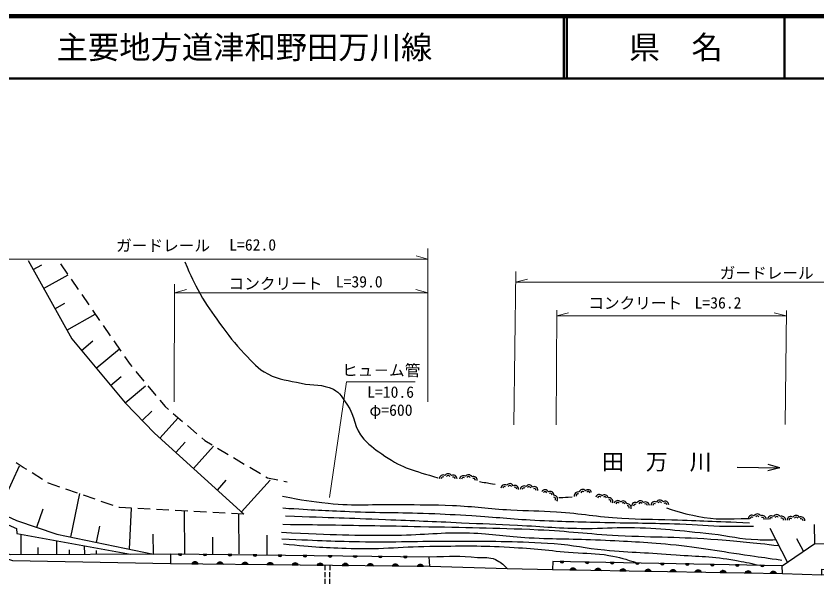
# Model space of a CAD drawing. Units: millimetres, scale not verified. Extents: x 40000 to 680000, y 20000 to 380000.
# Drawn here: x 210245 to 338179, y 289226 to 380000 of the extents above; entities that cross this region are included whole.
import ezdxf
from ezdxf.enums import TextEntityAlignment as Align

# ---------------------------------------------------------------- set-up
doc = ezdxf.new("R2010")
doc.units = ezdxf.units.MM
doc.header["$LTSCALE"] = 1000
for name, color, linetype, lineweight in [('M-BGD', 7, 'Continuous', 25), ('M-BGD-HTXT', 7, 'Continuous', 13), ('M-TTL', 2, 'Continuous', 140), ('M-TTL-LINE', 7, 'Continuous', 50)]:
    doc.layers.add(name, color=color, linetype=linetype, lineweight=lineweight)
doc.layers.add('M-TTL-TXT', color=7, linetype='Continuous')
doc.styles.add('ＭＳ ゴシック', font='')
doc.styles.get('ＭＳ ゴシック').set_extended_font_data('MS Gothic')

msp = doc.modelspace()

# ---------------------------------------------------------------- hatches: boundary and pattern name
at = {"layer": 'M-BGD'}
for points in [[(236122, 294010, 0.66667), (236722, 294003)], [(240121, 293965, 0.66667), (240721, 293959)], [(244121, 293921, 0.66667), (244721, 293914)], [(248121, 293876, 0.66667), (248721, 293869)], [(252121, 293831, 0.66667), (252721, 293825)], [(256120, 293787, 0.66667), (256720, 293780)], [(260120, 293742, 0.66667), (260720, 293735)], [(264120, 293697, 0.66667), (264720, 293691)], [(268120, 293653, 0.66667), (268720, 293646)], [(272119, 293608, 0.66667), (272719, 293601)], [(239330, 292460, 0.6), (238330, 292471)], [(243330, 292415, 0.6), (242330, 292426)], [(247330, 292371, 0.6), (246330, 292382)], [(251329, 292326, 0.6), (250329, 292337)], [(255329, 292282, 0.6), (254329, 292293)], [(259329, 292237, 0.6), (258329, 292248)], [(263329, 292192, 0.6), (262329, 292204)], [(267328, 292148, 0.6), (266328, 292159)], [(271328, 292103, 0.6), (270328, 292115)], [(275328, 292059, 0.6), (274328, 292070)], [(297168, 292805, 0.66667), (297768, 292794)], [(299697, 291463, 0.6), (298697, 291480)], [(301167, 292731, 0.66667), (301767, 292719)], [(303697, 291397, 0.6), (302697, 291414)], [(305167, 292656, 0.66667), (305767, 292645)], [(309166, 292582, 0.66667), (309766, 292571)], [(313165, 292508, 0.66667), (313765, 292497)], [(317165, 292433, 0.66667), (317765, 292422)], [(321164, 292359, 0.66667), (321764, 292348)], [(325163, 292285, 0.66667), (325763, 292274)], [(329163, 292211, 0.66667), (329762, 292200)], [(307696, 291332, 0.6), (306696, 291348)], [(311696, 291266, 0.6), (310696, 291282)], [(315695, 291200, 0.6), (314695, 291217)], [(319695, 291135, 0.6), (318695, 291151)], [(323694, 291069, 0.6), (322694, 291085)], [(327693, 291003, 0.6), (326694, 291020)], [(331693, 290938, 0.6), (330693, 290954)]]:
    msp.add_hatch(color=256, dxfattribs=at).paths.add_polyline_path(points)

# ---------------------------------------------------------------- linework, layer by layer
for p, q in [((217354, 340408), (218490, 338763)), ((212969, 339471), (214373, 340255)), ((214640, 336477), (218548, 338659)), ((219058, 337940), (220195, 336294)), ((220763, 335471), (221899, 333825)), ((216468, 333203), (218060, 334092)), ((222467, 333002), (223604, 331356)), ((218368, 329801), (222899, 332330)), ((224172, 330534), (225308, 328888)), ((220684, 326561), (222502, 328071)), ((225877, 328065), (227013, 326419)), ((223045, 323720), (226761, 326808)), ((227581, 325596), (228458, 324326)), ((228458, 324326), (228750, 323975)), ((229388, 323205), (230665, 321666)), ((225327, 320973), (227016, 322377)), ((227662, 318163), (230945, 320891)), ((231303, 320896), (232580, 319357)), ((233219, 318587), (234048, 317587)), ((234048, 317587), (234581, 317132)), ((230393, 315343), (231954, 316855)), ((235341, 316482), (236861, 315182)), ((233208, 312546), (236143, 315794)), ((237621, 314532), (239140, 313231)), ((239900, 312581), (240404, 312150)), ((235758, 310241), (237269, 311913)), ((238571, 307699), (241785, 311256)), ((240404, 312150), (241553, 311466)), ((242412, 310955), (244130, 309932)), ((211380, 307862), (210278, 308594)), ((244990, 309420), (246708, 308397)), ((332252, 307798), (330361, 308333)), ((207393, 300745), (210804, 308128)), ((211955, 307504), (211380, 307862)), ((247567, 307885), (249286, 306862)), ((325423, 307922), (332252, 307798)), ((332252, 307798), (330343, 307333)), ((214501, 305918), (212804, 306976)), ((242412, 304229), (243827, 305795)), ((246267, 300746), (250842, 305810)), ((250145, 306350), (250436, 306177)), ((250436, 306177), (252067, 305859)), ((215439, 305334), (215350, 305390)), ((217231, 304717), (215439, 305334)), ((253048, 305667), (253576, 305564)), ((220067, 303740), (218176, 304391)), ((218999, 296717), (220423, 303667)), ((222904, 302762), (221013, 303414)), ((225740, 301785), (223849, 302436)), ((213549, 298281), (214567, 301241)), ((226773, 301429), (226685, 301459)), ((228678, 301330), (226773, 301429)), ((228367, 294798), (228678, 301330)), ((231674, 301174), (229676, 301278)), ((234670, 301019), (232672, 301123)), ((237666, 300863), (235668, 300967)), ((237191, 294029), (237173, 300862)), ((240662, 300708), (238664, 300811)), ((243658, 300552), (241660, 300656)), ((246654, 300396), (244656, 300500)), ((245869, 294052), (245852, 300438)), ((223088, 295879), (223624, 298493)), ((333479, 292732), (330705, 298114)), ((337832, 295720), (337801, 298726)), ((211067, 293960), (211059, 297092)), ((232183, 294016), (232175, 297211)), ((250363, 293849), (250355, 297035)), ((216752, 293975), (216746, 296147)), ((241682, 294041), (241675, 296701)), ((336011, 294470), (334942, 296429)), ((213791, 293967), (213788, 295042)), ((218794, 293980), (218792, 294702)), ((221210, 293987), (221207, 295332)), ((223116, 293992), (223115, 294566)), ((234922, 294023), (276226, 293562)), ((259570, 292234), (259565, 291434)), ((260354, 292226), (260343, 291426)), ((259563, 291134), (259557, 290334)), ((260339, 291126), (260329, 290326)), ((259555, 290034), (259550, 289234)), ((260325, 290026), (260314, 289226))]:
    msp.add_line(p, q, dxfattribs=at)
for points in [[(212167, 340907), (219136, 328425), (227662, 318163), (232359, 313313), (246654, 300396)], [(176476, 329193), (189818, 310967), (195638, 306032), (201832, 301846), (210341, 298102), (210375, 297319), (228550, 294006)], [(176858, 329781), (183291, 320795), (189792, 312490), (196565, 306977), (202930, 302807), (210333, 299387), (216765, 297174), (232183, 294016)], [(175606, 327608), (186336, 307638), (190803, 302770), (194768, 299656), (199976, 296491), (203907, 294806), (209676, 292968), (234922, 292509)], [(176575, 328129), (187240, 308280), (191553, 303580), (195396, 300562), (200406, 297339), (204261, 295521), (209286, 293955), (234922, 294023)], [(332625, 292146), (337832, 295720), (352604, 295159), (360415, 293882), (363994, 292464), (365333, 291284)], [(234922, 294023), (234922, 292509), (276328, 292048), (276226, 293562)], [(276328, 292048), (288675, 291706), (295936, 291525)], [(332693, 290921), (338955, 290706), (338978, 291613), (378295, 291018), (378363, 290269), (338955, 290706)]]:
    msp.add_lwpolyline(points, dxfattribs=at)
for points in [[(236122, 294010, 0.66667), (236722, 294003)], [(240121, 293965, 0.66667), (240721, 293959)], [(244121, 293921, 0.66667), (244721, 293914)], [(248121, 293876, 0.66667), (248721, 293869)], [(252121, 293831, 0.66667), (252721, 293825)], [(256120, 293787, 0.66667), (256720, 293780)], [(260120, 293742, 0.66667), (260720, 293735)], [(264120, 293697, 0.66667), (264720, 293691)], [(268120, 293653, 0.66667), (268720, 293646)], [(272119, 293608, 0.66667), (272719, 293601)], [(239330, 292460, 0.6), (238330, 292471)], [(243330, 292415, 0.6), (242330, 292426)], [(247330, 292371, 0.6), (246330, 292382)], [(251329, 292326, 0.6), (250329, 292337)], [(255329, 292282, 0.6), (254329, 292293)], [(259329, 292237, 0.6), (258329, 292248)], [(263329, 292192, 0.6), (262329, 292204)], [(267328, 292148, 0.6), (266328, 292159)], [(271328, 292103, 0.6), (270328, 292115)], [(275328, 292059, 0.6), (274328, 292070)], [(297168, 292805, 0.66667), (297768, 292794)], [(299697, 291463, 0.6), (298697, 291480)], [(301167, 292731, 0.66667), (301767, 292719)], [(303697, 291397, 0.6), (302697, 291414)], [(305167, 292656, 0.66667), (305767, 292645)], [(309166, 292582, 0.66667), (309766, 292571)], [(313165, 292508, 0.66667), (313765, 292497)], [(317165, 292433, 0.66667), (317765, 292422)], [(321164, 292359, 0.66667), (321764, 292348)], [(325163, 292285, 0.66667), (325763, 292274)], [(329163, 292211, 0.66667), (329762, 292200)], [(307696, 291332, 0.6), (306696, 291348)], [(311696, 291266, 0.6), (310696, 291282)], [(315695, 291200, 0.6), (314695, 291217)], [(319695, 291135, 0.6), (318695, 291151)], [(323694, 291069, 0.6), (322694, 291085)], [(327693, 291003, 0.6), (326694, 291020)], [(331693, 290938, 0.6), (330693, 290954)]]:
    msp.add_lwpolyline(points, format="xyb", close=True, dxfattribs=at)
msp.add_lwpolyline([(295936, 291525), (332693, 290921), (332625, 292146), (295968, 292827)], close=True, dxfattribs=at)
for centre, radius, start, end in [((278447, 306045), 600, 59.27934, 179.27934), ((278447, 306045), 300, 59.27934, 179.27934), ((279269, 306254), 600, 29.27934, 149.27934), ((279269, 306254), 300, 29.27934, 149.27934), ((280086, 306024), 600, 359.27934, 119.27934), ((280086, 306024), 300, 359.27934, 119.27934), ((281687, 305939), 600, 55.52983, 175.52983), ((281687, 305939), 300, 55.52983, 175.52983), ((282521, 306094), 600, 25.52983, 145.52983), ((282521, 306094), 300, 25.52983, 145.52983), ((283321, 305812), 600, 355.52983, 115.52983), ((283321, 305812), 300, 355.52983, 115.52983), ((288282, 304499), 600, 56.21599, 176.21599), ((288282, 304499), 300, 56.21599, 176.21599), ((289115, 304664), 600, 26.21599, 146.21599), ((289115, 304664), 300, 26.21599, 146.21599), ((289918, 304391), 600, 356.21599, 116.21599), ((289918, 304391), 300, 356.21599, 116.21599), ((291376, 304294), 600, 56.21599, 176.21599), ((291376, 304294), 300, 56.21599, 176.21599), ((292208, 304459), 600, 26.21599, 146.21599), ((292208, 304459), 300, 26.21599, 146.21599), ((293011, 304186), 600, 356.21599, 116.21599), ((293011, 304186), 300, 356.21599, 116.21599), ((294750, 303680), 600, 27.65895, 147.65895), ((294750, 303680), 300, 27.65895, 147.65895), ((295560, 303427), 600, 357.65895, 117.65895), ((295560, 303427), 300, 357.65895, 117.65895), ((296135, 302803), 600, 327.65895, 87.65895), ((300004, 303335), 600, 72.69309, 192.69309), ((300004, 303335), 300, 72.69309, 192.69309), ((300756, 303729), 600, 42.69309, 162.69309), ((300756, 303729), 300, 42.69309, 162.69309), ((301603, 303695), 600, 12.69309, 132.69309), ((301603, 303695), 300, 12.69309, 132.69309), ((303415, 302923), 600, 41.65557, 161.65557), ((303415, 302923), 300, 41.65557, 161.65557), ((304262, 302874), 600, 11.65557, 131.65557), ((296135, 302803), 300, 327.65895, 87.65895), ((304262, 302874), 300, 11.65557, 131.65557), ((304971, 302407), 600, 341.65557, 101.65557), ((304971, 302407), 300, 341.65557, 101.65557), ((306357, 301947), 600, 41.65557, 161.65557), ((306357, 301947), 300, 41.65557, 161.65557), ((307204, 301898), 600, 11.65557, 131.65557), ((307204, 301898), 300, 11.65557, 131.65557), ((307913, 301432), 600, 341.65557, 101.65557), ((309168, 301669), 600, 62.32989, 182.32989), ((309168, 301669), 300, 62.32989, 182.32989), ((309978, 301921), 600, 32.32989, 152.32989), ((309978, 301921), 300, 32.32989, 152.32989), ((310806, 301735), 600, 2.32989, 122.32989), ((310806, 301735), 300, 2.32989, 122.32989), ((312265, 301795), 600, 62.32989, 182.32989), ((312265, 301795), 300, 62.32989, 182.32989), ((313075, 302047), 600, 32.32989, 152.32989), ((313075, 302047), 300, 32.32989, 152.32989), ((313903, 301861), 600, 2.32989, 122.32989), ((313903, 301861), 300, 2.32989, 122.32989), ((307913, 301432), 300, 341.65557, 101.65557), ((327816, 299624), 600, 57.99045, 177.99045), ((327816, 299624), 300, 57.99045, 177.99045), ((328643, 299814), 600, 27.99045, 147.99045), ((328643, 299814), 300, 27.99045, 147.99045), ((329455, 299566), 600, 357.99045, 117.99045), ((329455, 299566), 300, 357.99045, 117.99045), ((330915, 299515), 600, 57.99045, 177.99045), ((330915, 299515), 300, 57.99045, 177.99045), ((331741, 299706), 600, 27.99045, 147.99045), ((331741, 299706), 300, 27.99045, 147.99045), ((332553, 299458), 600, 357.99045, 117.99045), ((332553, 299458), 300, 357.99045, 117.99045), ((334013, 299406), 600, 57.99045, 177.99045), ((334013, 299406), 300, 57.99045, 177.99045), ((334839, 299597), 600, 27.99045, 147.99045), ((334839, 299597), 300, 27.99045, 147.99045), ((335651, 299349), 600, 357.99045, 117.99045), ((335651, 299349), 300, 357.99045, 117.99045)]:
    msp.add_arc(centre, radius, start, end, dxfattribs=at)
for points, knots in [([(237205, 340710), (238244, 338277), (238562, 337528), (239655, 335605), (240743, 333691), (241459, 332677), (242770, 330908), (244238, 328926), (245022, 327765), (246752, 326007), (248100, 324636), (248765, 323664), (250479, 322790), (252397, 321813), (253693, 321807), (255788, 321310), (257782, 320836), (259112, 321257), (260945, 320340), (262069, 319777), (262354, 318960), (263089, 317940), (264502, 315979), (264145, 314142), (265795, 312376), (266947, 311142), (267772, 310624), (269164, 309670), (272115, 307647), (273720, 307401), (277639, 306198)], [0, 0, 0, 0, 1, 1, 1, 2, 2, 2, 3, 3, 3, 4, 4, 4, 5, 5, 5, 6, 6, 6, 7, 7, 7, 8, 8, 8, 9, 9, 9, 10, 10, 10, 10]), ([(252827, 303262), (256191, 302591), (257228, 302448), (260077, 302139), (264558, 301653), (267108, 302016), (271615, 301935), (274865, 301877), (276689, 301919), (279937, 301782), (283593, 301627), (285625, 301274), (289279, 301067), (292129, 300906), (293732, 300947), (296580, 300761), (300659, 300494), (302914, 299974), (306995, 299740), (310122, 299561), (311880, 299590), (315010, 299485), (319857, 299322), (321379, 299259), (327416, 299025)], [0, 0, 0, 0, 1, 1, 1, 2, 2, 2, 3, 3, 3, 4, 4, 4, 5, 5, 5, 6, 6, 6, 7, 7, 7, 8, 8, 8, 8]), ([(252878, 301373), (258006, 301055), (259347, 300980), (263497, 300812), (268440, 300611), (271215, 300682), (276159, 300506), (278853, 300409), (280360, 300310), (283051, 300148), (286982, 299911), (289176, 299646), (293108, 299433), (297471, 299197), (299921, 299190), (304289, 299076), (308975, 298954), (311603, 298992), (316287, 298821), (319160, 298716), (320764, 298508), (323638, 298463), (325353, 298437), (325921, 298431), (328029, 298463)], [0, 0, 0, 0, 1, 1, 1, 2, 2, 2, 3, 3, 3, 4, 4, 4, 5, 5, 5, 6, 6, 6, 7, 7, 7, 8, 8, 8, 8]), ([(314142, 301399), (316329, 300638), (317097, 300452), (319044, 300072), (322256, 299444), (323596, 299608), (327416, 299714)], [0, 0, 0, 0, 1, 1, 1, 2, 2, 2, 2]), ([(253312, 300097), (261062, 299841), (263020, 299780), (269241, 299536), (273987, 299349), (276646, 299233), (281392, 299025), (284882, 298872), (286836, 298777), (290326, 298617), (294614, 298419), (297010, 298122), (301303, 298106), (303955, 298096), (305440, 298293), (308093, 298259), (313292, 298193), (316193, 297766), (321367, 297238), (324246, 296945), (325825, 296400), (328718, 296319), (329835, 296288), (330237, 296266), (331577, 296319)], [0, 0, 0, 0, 1, 1, 1, 2, 2, 2, 3, 3, 3, 4, 4, 4, 5, 5, 5, 6, 6, 6, 7, 7, 7, 8, 8, 8, 8]), ([(332139, 295298), (327454, 295848), (326172, 295961), (322337, 296268), (316129, 296765), (312626, 296602), (306408, 296932), (301417, 297197), (298637, 297620), (293644, 297851), (286311, 298190), (282196, 298195), (274857, 298361), (269154, 298490), (265959, 298532), (260255, 298617), (257364, 298659), (256458, 298673), (252853, 298719)], [0, 0, 0, 0, 1, 1, 1, 2, 2, 2, 3, 3, 3, 4, 4, 4, 5, 5, 5, 6, 6, 6, 6]), ([(252648, 297493), (261424, 297117), (263816, 296949), (270977, 297034), (275545, 297088), (278101, 297522), (282668, 297391), (286407, 297284), (288479, 296828), (292215, 296626), (296658, 296385), (299155, 296473), (303600, 296268), (307971, 296067), (310424, 295962), (314781, 295553), (319773, 295085), (322528, 294468), (327493, 293767), (329467, 293488), (330084, 293401), (332547, 293052)], [0, 0, 0, 0, 1, 1, 1, 2, 2, 2, 3, 3, 3, 4, 4, 4, 5, 5, 5, 6, 6, 6, 7, 7, 7, 7]), ([(252725, 296447), (259134, 296141), (260843, 296070), (266050, 295987), (271892, 295895), (275166, 296136), (281009, 296089), (286953, 296043), (290293, 296105), (296223, 295681), (299371, 295456), (301095, 294944), (304238, 294660), (308697, 294257), (311212, 294255), (315674, 293894), (319347, 293597), (321442, 293683), (325068, 293026), (326590, 292751), (327135, 292663), (328944, 292215)], [0, 0, 0, 0, 1, 1, 1, 2, 2, 2, 3, 3, 3, 4, 4, 4, 5, 5, 5, 6, 6, 6, 7, 7, 7, 7]), ([(252980, 295630), (258071, 295140), (259537, 295035), (263753, 294915), (269037, 294765), (271996, 295235), (277282, 295273), (281889, 295306), (284476, 295378), (289075, 295119), (293052, 294895), (295266, 294582), (299235, 294252), (301468, 294066), (302750, 294201), (304953, 293792), (306776, 293453), (307458, 293257), (309541, 292575)], [0, 0, 0, 0, 1, 1, 1, 2, 2, 2, 3, 3, 3, 4, 4, 4, 5, 5, 5, 6, 6, 6, 6]), ([(276226, 293562), (279869, 293660), (280960, 293786), (283970, 293486), (285090, 293374), (285809, 293604), (286829, 293128), (287654, 292744), (288008, 292421), (288675, 291706)], [0, 0, 0, 0, 1, 1, 1, 2, 2, 2, 3, 3, 3, 3])]:
    msp.add_open_spline(points, degree=3, knots=knots, dxfattribs=at)
for points in [[(284276, 305585), (285527, 305381), (285527, 305381), (286778, 305177)], [(296937, 303033), (298010, 303084), (298010, 303084), (299082, 303135)]]:
    msp.add_open_spline(points, degree=3, dxfattribs=at)
at = {"layer": 'M-BGD-HTXT'}
for p, q in [((276036, 341162), (274136, 341662)), ((276002, 318353), (276037, 342850)), ((205534, 341163), (276036, 341162)), ((289784, 314649), (290094, 339146)), ((290046, 337459), (291946, 337959)), ((235521, 318353), (235556, 337127)), ((290046, 337459), (378739, 337459)), ((235551, 335766), (237451, 336266)), ((235551, 335766), (276028, 335765)), ((276028, 335765), (274128, 336265)), ((296534, 314640), (296612, 332977)), ((333101, 314720), (333288, 332927)), ((296601, 332063), (298501, 332563)), ((296601, 332063), (333264, 332062)), ((333264, 332062), (331364, 332562))]:
    msp.add_line(p, q, dxfattribs=at)
msp.add_lwpolyline([(260327, 303034), (263007, 321528), (273989, 321521)], dxfattribs=at)
at = {"layer": 'M-TTL'}
msp.add_line((680000, 380000), (40000, 380000), dxfattribs=at)
at = {"layer": 'M-TTL-LINE'}
for p, q in [((297750, 380000), (297750, 370000)), ((298250, 380000), (298250, 370000)), ((333000, 380000), (333000, 370000)), ((40000, 370000), (680000, 370000))]:
    msp.add_line(p, q, dxfattribs=at)

# ---------------------------------------------------------------- texts
at = {"layer": 'M-BGD', "style": 'ＭＳ ゴシック'}
msp.add_text('田\u3000万\u3000川', height=2566, dxfattribs=at).set_placement((312596, 306698), align=Align.BOTTOM_CENTER)
at = {"layer": 'M-BGD-HTXT', "style": 'ＭＳ ゴシック'}
for s, p in [('ガードレール', (226235, 341843)), ('L=62.0', (244307, 341965)), ('ガードレール', (322646, 337459)), ('コンクリート', (244190, 335766)), ('コンクリート', (301649, 332656))]:
    msp.add_text(s, height=1833, dxfattribs=at).set_placement(p, align=Align.BOTTOM_LEFT)
for s, p in [('L=39.0', (261323, 336068)), ('L=36.2', (318631, 332699))]:
    msp.add_text(s, height=1833, rotation=359.999, dxfattribs=at).set_placement(p, align=Align.BOTTOM_LEFT)
for s, p in [('ヒュ－ム管', (268571, 321924)), ('L=10.6', (270071, 318442)), ('φ=600', (270136, 315556))]:
    msp.add_text(s, height=1833, rotation=359.881, dxfattribs=at).set_placement(p, align=Align.BOTTOM_CENTER)
at = {"layer": 'M-TTL-TXT', "style": 'ＭＳ ゴシック'}
msp.add_text('主要地方道津和野田万川線', height=3666, dxfattribs=at).set_placement((216734, 375000), align=Align.MIDDLE_LEFT)
msp.add_text('県\u3000名', height=3666, dxfattribs=at).set_placement((315625, 375000), align=Align.MIDDLE_CENTER)

doc.saveas('drawing.dxf')
